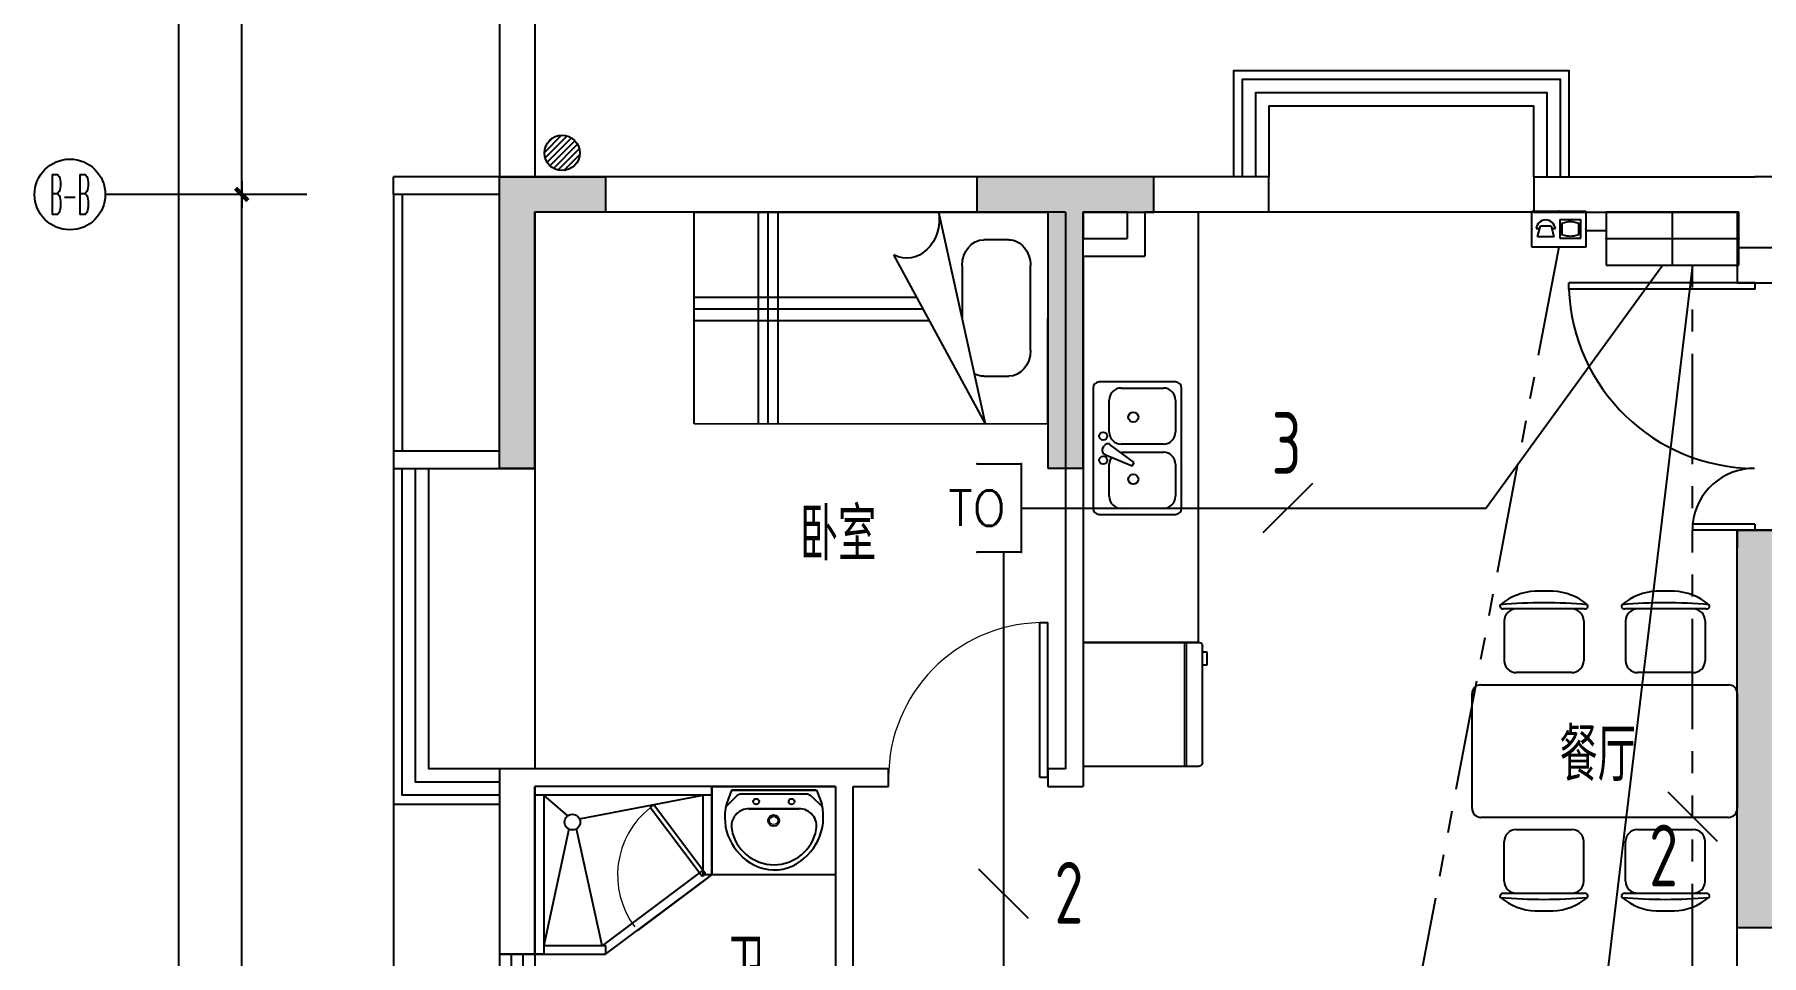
# Model space of a CAD drawing. Extents: x -41969 to 449372, y 65390 to 759577.
# Drawn here: x 276755 to 286521, y 708285 to 713498 of the extents above; entities that cross this region are included whole.
import ezdxf
from ezdxf.enums import TextEntityAlignment as Align

# ---------------------------------------------------------------- set-up
doc = ezdxf.new("R2010")
doc.units = 0
doc.header["$LTSCALE"] = 1000
doc.header["$MEASUREMENT"] = 0
for name, pattern in [('DASHDOT', [1, 0.5, -0.25, 0, -0.25]), ('PHANTOM2', [1.25, 0.625, -0.125, 0.125, -0.125, 0.125, -0.125]), ('PHANTOM3', [1.5, 0.625, -0.125, 0.125, -0.125, 0.125, -0.125, 0.125, -0.125])]:
    doc.linetypes.add(name, pattern=pattern)
for name, color, linetype in [('DIM-照明', 3, 'Continuous'), ('EQUIP-箱柜', 241, 'Continuous'), ('EQUIP-通讯', 241, 'Continuous'), ('IN-door', 2, 'Continuous'), ('jg新结构柱', 9, 'Continuous'), ('jz', 7, 'Continuous'), ('TEL_TEXT', 7, 'Continuous'), ('WALL', 7, 'Continuous'), ('WINDOW', 2, 'Continuous'), ('WIRE-照明', 120, 'Continuous'), ('室外建筑', 8, 'Continuous'), ('标注', 1, 'Continuous'), ('装修家具', 8, 'Continuous')]:
    doc.layers.add(name, color=color, linetype=linetype)
doc.styles.add('_TCH_AXIS', font='COMPLEX', dxfattribs={"bigfont": 'GBCBIG'})
doc.styles.add('_TCH_LABEL', font='COMPLEX', dxfattribs={"bigfont": 'GBCBIG'})
doc.styles.add('_TEL_DIM', font='SIMPLEX', dxfattribs={"width": 0.8, "height": 3.5, "bigfont": 'HZTXT'})
doc.styles.add('DIM_FONT', font='SIMPLEX', dxfattribs={"width": 0.7, "bigfont": 'GBCBIG'})
doc.styles.get("Standard").update_dxf_attribs({"font": 'gbenor.shx', "bigfont": 'gbcbig.shx'})
doc.linetypes.add('TV', pattern='A,2.8,-0.1,["TV",_TEL_DIM,S=0.07,R=0,X=0,Y=-0.1],-0.52', length=3.42)
doc.dimstyles.new('DIMN', dxfattribs={"dimtxt": 300, "dimasz": 1, "dimexe": 250, "dimexo": 0, "dimgap": 150, "dimtad": 1, "dimdec": 0, "dimzin": 0, "dimdsep": 46, "dimtxsty": 'DIM_FONT', "dimblk": '_DIMX', "dimcen": 0.09, "dimclrd": 1, "dimclrt": 7, "dimadec": 0, "dimazin": 0, "dimtfac": 1, "dimtdec": 0, "dimtix": 1, "dimtmove": 2, "dimatfit": 3, "dimldrblk": '_DIMX', "dimfxl": 0, "dimtolj": 1, "dimtzin": 0, "dimarcsym": 0})

# ---------------------------------------------------------------- blocks, each defined once
blk = doc.blocks.new('A$C65FF3140')
at = {"color": 8, "linetype": 'Continuous'}
for p, q in [((-16000.3, -1398.4), (-16000, -199.7)), ((-16000, -199.7), (-14000, -200.4)), ((-15636.2, -1398.5), (-15635.9, -199.8)), ((-15580.6, -1398.5), (-15580.4, -199.9)), ((-15525.1, -1398.5), (-15524.8, -199.9)), ((-14351.8, -1398.9), (-14616.4, -200.2)), ((-14000, -200.4), (-14000.3, -1399.1)), ((-14219.6, -356.3), (-14361.9, -356.3)), ((-14351.8, -1398.9), (-14869.8, -442.2)), ((-14484.2, -502.7), (-14484.2, -798.7)), ((-14097.5, -982), (-14097.4, -502.9)), ((-16000.1, -680.3), (-14740.6, -680.8)), ((-16000.1, -746.9), (-14704.6, -747.4)), ((-16000.1, -813.5), (-14668.5, -814)), ((-14362.1, -1128.4), (-14219.8, -1128.5)), ((-14000.3, -1399.1), (-16000.3, -1398.4))]:
    blk.add_line(p, q, dxfattribs=at)
at = {"color": 8}
for p, q in [((-13146.7, -2635.3), (-13146.7, -200)), ((-11143.8, -2346), (-11243, -2346)), ((-10457, -2346), (-10556.2, -2346)), ((-10963.4, -2446), (-11423.4, -2446)), ((-11418.4, -2513.5), (-11418.4, -2738.5)), ((-10968.4, -2513.5), (-10968.4, -2738.5)), ((-10276.6, -2446), (-10736.6, -2446)), ((-10731.6, -2513.5), (-10731.6, -2738.5)), ((-10281.6, -2513.5), (-10281.6, -2738.5)), ((-13800, -2635.3), (-13146.7, -2635.3)), ((-13800, -2635.3), (-13800, -3335.3)), ((-13143.7, -2635.3), (-13800, -2635.3)), ((-13225, -3335.3), (-13225, -2635.3)), ((-13125, -3312.7), (-13125, -2657.9)), ((-13125, -2688.8), (-13100, -2688.8)), ((-13100, -2688.8), (-13100, -2764.1)), ((-13100, -2764.1), (-13125, -2764.1)), ((-11035.9, -2806), (-11350.9, -2806)), ((-10349.1, -2806), (-10664.1, -2806)), ((-11600, -3575.2), (-11600, -2925.2)), ((-11550, -2875.2), (-10150, -2875.2)), ((-10100, -2925.2), (-10100, -3575.2)), ((-13800, -3335.3), (-13143.7, -3335.3)), ((-16900, -3450.4), (-16900, -4400.3)), ((-15899.8, -3450.4), (-16900, -3450.4)), ((-16900, -3500.4), (-16900, -3450.4)), ((-15899.8, -3500.4), (-16900, -3500.4)), ((-16713.7, -3616.3), (-16850, -3500.4)), ((-16850, -3500.4), (-16850, -4400.3)), ((-16648.2, -3633.2), (-15949.8, -3500.4)), ((-15950, -3500.4), (-15950, -3950.4)), ((-15900.1, -3450.4), (-15200, -3450.4)), ((-15900.1, -3950.4), (-15900.1, -3450.4)), ((-15900, -3450.4), (-15900, -3950.4)), ((-15899.8, -3500.4), (-15899.8, -3450.4)), ((-15764.4, -3508.4), (-15821.2, -3566.1)), ((-15788.1, -3470.9), (-15817.5, -3549.5)), ((-15788.1, -3470.9), (-15307.3, -3470.9)), ((-15310.2, -3470.9), (-15787, -3470.9)), ((-15368.8, -3493.5), (-15728.7, -3493.5)), ((-15334.5, -3507), (-15276.5, -3561.5)), ((-15307.3, -3470.9), (-15277.9, -3549.5)), ((-15200, -3450.4), (-15200, -3950.4)), ((-16247.5, -3570.3), (-16227.5, -3555.3)), ((-15955, -3960.4), (-16247.5, -3570.3)), ((-15935, -3945.4), (-16227.5, -3555.3)), ((-15688.8, -3576.2), (-15406.9, -3576.2)), ((-15406.9, -3576.2), (-15688.8, -3576.2)), ((-16709, -3691.5), (-16850, -4350.3)), ((-16519.2, -4350.3), (-16665.8, -3690.7)), ((-10150, -3625.2), (-11550, -3625.2)), ((-11350.9, -3694.5), (-11035.9, -3694.5)), ((-10664.1, -3694.5), (-10349.1, -3694.5)), ((-11418.4, -3987), (-11418.4, -3762)), ((-10968.4, -3987), (-10968.4, -3762)), ((-10731.6, -3987), (-10731.6, -3762)), ((-10281.6, -3987), (-10281.6, -3762)), ((-16516.7, -4350.3), (-15950, -3925.4)), ((-16500, -4400.3), (-15900, -3950.4)), ((-15920, -3965.4), (-16320, -4265.3)), ((-15935, -3945.4), (-15955, -3960.4)), ((-15900, -3950.4), (-15950, -3950.4)), ((-15200, -3950.4), (-15900.1, -3950.4)), ((-11423.4, -4054.5), (-10963.4, -4054.5)), ((-10736.6, -4054.5), (-10276.6, -4054.5)), ((-11243, -4154.5), (-11143.8, -4154.5)), ((-10556.2, -4154.5), (-10457, -4154.5)), ((-16850, -4350.3), (-16500, -4350.3)), ((-16500, -4350.3), (-16500, -4400.3)), ((-16900, -4400.3), (-16500, -4400.3)), ((-16850, -4400.3), (-16900, -4400.3))]:
    blk.add_line(p, q, dxfattribs=at)
at = {"color": 8, "linetype": 'ByBlock'}
for p, q in [((-13277.4, -1161.2), (-13708.8, -1161.2)), ((-13742.9, -1195.3), (-13742.9, -1876.5)), ((-13652.1, -1445.1), (-13652.1, -1263.4)), ((-13583.9, -1195.3), (-13345.5, -1195.3)), ((-13277.4, -1263.4), (-13277.4, -1445.1)), ((-13243.3, -1876.5), (-13243.3, -1195.3)), ((-13689.2, -1538.2), (-13680, -1522.3)), ((-13511.8, -1616.9), (-13645.9, -1516.1)), ((-13345.5, -1513.2), (-13583.9, -1513.2)), ((-13583.1, -1558.6), (-13345.5, -1558.6)), ((-13677.5, -1570.8), (-13523.1, -1636.6)), ((-13652.1, -1808.4), (-13652.1, -1626.7)), ((-13523.1, -1636.6), (-13511.8, -1616.9)), ((-13277.4, -1626.7), (-13277.4, -1808.4)), ((-13708.8, -1910.6), (-13277.4, -1910.6)), ((-13345.5, -1876.5), (-13583.9, -1876.5))]:
    blk.add_line(p, q, dxfattribs=at)
at = {"color": 8, "lineweight": 13}
blk.add_line((-13212.5, -3335.3), (-13212.5, -2635.3), dxfattribs=at)
at = {"color": 8, "linetype": 'ByBlock'}
for centre, radius in [((-13515.8, -1359.9), 28.4), ((-13686.1, -1467.8), 22.7), ((-13686.1, -1604), 22.7), ((-13515.8, -1711.9), 28.4)]:
    blk.add_circle(centre, radius, dxfattribs=at)
at = {"color": 8}
for centre, radius in [((-16688.1, -3652.4), 44.3), ((-15648.6, -3535.9), 16.3), ((-15550, -3643.4), 31.6), ((-15448.6, -3535.9), 16.3)]:
    blk.add_circle(centre, radius, dxfattribs=at)
at = {"color": 8, "lineweight": 13}
blk.add_circle((-15550, -3643.4), 23, dxfattribs=at)
at = {"color": 8, "linetype": 'ByBlock'}
for centre, radius, start, end in [((-13708.8, -1195.3), 34.1, 90, 180), ((-13277.4, -1195.3), 34.1, 0, 90), ((-13583.9, -1263.4), 68.1, 90, 180), ((-13345.5, -1263.4), 68.1, 0, 90), ((-13583.9, -1445.1), 68.1, 180, 270), ((-13345.5, -1445.1), 68.1, 270, 0), ((-13669.5, -1549.5), 22.7, 150, 249.46232), ((-13660.4, -1533.7), 22.7, 50.53768, 150), ((-13345.5, -1626.7), 68.1, 0, 90), ((-13583.9, -1626.7), 68.1, 146.60703, 180), ((-13583.9, -1808.4), 68.1, 180, 270), ((-13345.5, -1808.4), 68.1, 270, 0), ((-13708.8, -1876.5), 34.1, 180, 270), ((-13277.4, -1876.5), 34.1, 270, 0)]:
    blk.add_arc(centre, radius, start, end, dxfattribs=at)
at = {"color": 8}
for centre, radius, start, end in [((-11432.6, -2429.8), 10, 130.72654, 202.66999), ((-11423.4, -2426), 20, 202.66999, 270), ((-11233.3, -2661.4), 315.6, 91.76514, 130.72654), ((-11193.4, -5123.8), 2712.7, 84.8023, 95.1977), ((-11153.6, -2661.4), 315.6, 49.27346, 88.23486), ((-10963.4, -2426), 20, 270, 337.33001), ((-10954.2, -2429.8), 10, 337.33001, 49.27346), ((-10745.8, -2429.8), 10, 130.72654, 202.66999), ((-10736.6, -2426), 20, 202.66999, 270), ((-10546.4, -2661.4), 315.6, 91.76514, 130.72654), ((-10506.6, -5123.8), 2712.7, 84.8023, 95.1977), ((-10466.7, -2661.4), 315.6, 49.27346, 88.23486), ((-10276.6, -2426), 20, 270, 337.33001), ((-10267.4, -2429.8), 10, 337.33001, 49.27346), ((-11350.9, -2513.5), 67.5, 90, 180), ((-11035.9, -2513.5), 67.5, 0, 90), ((-10664.1, -2513.5), 67.5, 90, 180), ((-10349.1, -2513.5), 67.5, 0, 90), ((-11350.9, -2738.5), 67.5, 180, 270), ((-11035.9, -2738.5), 67.5, 270, 0), ((-10664.1, -2738.5), 67.5, 180, 270), ((-10349.1, -2738.5), 67.5, 270, 0), ((-11550, -2925.2), 50, 90, 180), ((-10150, -2925.2), 50, 0, 90), ((-15728.7, -3543.5), 50, 90, 135.43928), ((-15368.8, -3543.5), 50, 46.81904, 90), ((-15519.3, -3622.9), 307.1, 166.17513, 242.93609), ((-15688.8, -3676.2), 100, 90, 190.56023), ((-15576.1, -3622.9), 307.1, 295.27037, 13.82487), ((-15406.9, -3676.2), 100, 349.43977, 90), ((-11550, -3575.2), 50, 180, 270), ((-10150, -3575.2), 50, 270, 0), ((-15547.9, -3649.9), 243.4, 190.56023, 349.43977), ((-11350.9, -3762), 67.5, 90, 180), ((-11035.9, -3762), 67.5, 0, 90), ((-10664.1, -3762), 67.5, 90, 180), ((-10349.1, -3762), 67.5, 0, 90), ((-15547.5, -3672.4), 250.2, 243.53718, 294.19289), ((-11350.9, -3987), 67.5, 180, 270), ((-11035.9, -3987), 67.5, 270, 0), ((-10664.1, -3987), 67.5, 180, 270), ((-10349.1, -3987), 67.5, 270, 0), ((-11432.6, -4070.6), 10, 157.33001, 229.27346), ((-11423.4, -4074.5), 20, 90, 157.33001), ((-11233.3, -3839), 315.6, 229.27346, 268.23486), ((-11193.4, -1376.6), 2712.7, 264.8023, 275.1977), ((-11153.6, -3839), 315.6, 271.76514, 310.72654), ((-10963.4, -4074.5), 20, 22.66999, 90), ((-10954.2, -4070.6), 10, 310.72654, 22.66999), ((-10745.8, -4070.6), 10, 157.33001, 229.27346), ((-10736.6, -4074.5), 20, 90, 157.33001), ((-10506.6, -1376.6), 2712.7, 264.8023, 275.1977), ((-10546.4, -3839), 315.6, 229.27346, 268.23486), ((-10466.7, -3839), 315.6, 271.76514, 310.72654), ((-10276.6, -4074.5), 20, 22.66999, 90), ((-10267.4, -4070.6), 10, 310.72654, 22.66999)]:
    blk.add_arc(centre, radius, start, end, dxfattribs=at)
at = {"color": 8, "lineweight": 13}
blk.add_arc((-15945, -3952.9), 487.5, 128.33823, 216.86895, dxfattribs=at)
at = {"color": 8, "linetype": 'Continuous', "extrusion": (0, 0, -1)}
for centre, major_axis, start_param, end_param in [((-14797.3, -239.7), (0, 220.4), 1.390669, 3.546896), ((-14362, -502.8), (0, 146.5), -1.570508, 0.000288), ((-14219.6, -502.8), (0, 146.5), 0.000288, 1.571085), ((-14219.7, -982), (0, 146.5), 1.571085, 3.141881), ((-14362.1, -981.9), (0, 146.5), 3.141881, 3.585936)]:
    blk.add_ellipse(centre, major_axis=major_axis, ratio=0.834261, start_param=start_param, end_param=end_param, dxfattribs=at)
at = {"color": 8, "extrusion": (0, 0, -1)}
for centre, start_param, end_param in [((-13143.7, -2657.9), 0, 1.570796), ((-13143.7, -3312.7), 1.570796, 3.141593)]:
    blk.add_ellipse(centre, major_axis=(0, 22.6), ratio=0.830219, start_param=start_param, end_param=end_param, dxfattribs=at)
at = {"color": 8, "ltscale": 1e-06, "style": 'DIM_FONT', "text_generation_flag": 4, "width": 0.8, "flags": 9}
for tag, p, rotation in [('YSIZE', (7913.6, 18100), 270), ('XSIZE', (7913.6, 18100), 270), ('YSIZE', (5350, 12479.8), 270.00007), ('XSIZE', (5350, 12479.8), 270.00007), ('YSIZE', (7913.6, 10300), 270), ('XSIZE', (7913.6, 10300), 270), ('YSIZE', (5350, 4679.8), 270.00007), ('XSIZE', (5350, 4679.8), 270.00007), ('YSIZE', (-4020.2, -3750), 180.00007), ('XSIZE', (-4020.2, -3750), 180.00007), ('YSIZE', (3779.8, -3750), 180.00007), ('XSIZE', (3779.8, -3750), 180.00007), ('YSIZE', (12500, -4413.7), 270.00007), ('XSIZE', (12500, -4413.7), 270.00007), ('XSIZE', (12451, -6050.4), 180), ('YSIZE', (12451, -6050.4), 180), ('YSIZE', (10569.5, -6235.4), 180), ('XSIZE', (10569.5, -6235.4), 180), ('XSIZE', (-6200, -6313.6), 180), ('YSIZE', (-6200, -6313.6), 180), ('XSIZE', (1600, -6313.6), 180), ('YSIZE', (1600, -6313.6), 180)]:
    blk.add_attdef(tag, p, '', height=0.5, rotation=rotation, dxfattribs=at)
at = {"color": 8, "style": 'DIM_FONT', "oblique": 0, "width": 0.8, "flags": 9}
for tag, p, rotation in [('YSIZE', (5516.7, 17078.2), 360), ('XSIZE', (5516.7, 17078.2), 360), ('YSIZE', (5516.7, 9278.2), 360), ('XSIZE', (5516.7, 9278.2), 360), ('YSIZE', (-7221.8, -3916.7), 270), ('XSIZE', (-7221.8, -3916.7), 270), ('YSIZE', (578.2, -3916.7), 270), ('XSIZE', (578.2, -3916.7), 270)]:
    blk.add_attdef(tag, p, '', height=0.413, rotation=rotation, dxfattribs=at)
at = {"color": 8, "ltscale": 1e-06, "style": 'DIM_FONT', "width": 0.8, "flags": 9}
for tag, p, rotation in [('YSIZE', (5350, 16101), 89.99993), ('XSIZE', (5350, 16101), 89.99993), ('XSIZE', (7913.6, 10500), 90), ('YSIZE', (7913.6, 10500), 90), ('YSIZE', (7913.6, 2700.1), 90), ('XSIZE', (7913.6, 2700.1), 90), ('YSIZE', (-16900, -4413.7), 269.99993), ('XSIZE', (-16900, -4413.7), 269.99993)]:
    blk.add_attdef(tag, p, '', height=0.5, rotation=rotation, dxfattribs=at)
at = {"color": 8, "style": 'DIM_FONT', "text_generation_flag": 4, "width": 0.8, "flags": 9}
for tag, p, rotation in [('YSIZE', (5516.7, 11521.8), 0), ('XSIZE', (5516.7, 11521.8), 0), ('YSIZE', (5516.7, 3721.8), 0), ('XSIZE', (5516.7, 3721.8), 0), ('YSIZE', (9342.9, -1535.9), 180), ('XSIZE', (9342.9, -1535.9), 180), ('YSIZE', (-4978.2, -3916.7), 270), ('XSIZE', (-4978.2, -3916.7), 270), ('YSIZE', (2821.8, -3916.7), 270), ('XSIZE', (2821.8, -3916.7), 270)]:
    blk.add_attdef(tag, p, '', height=0.413, rotation=rotation, dxfattribs=at)
at = {"color": 8, "ltscale": 1e-06, "style": 'DIM_FONT', "oblique": 0, "width": 0.8, "flags": 9}
for tag, p, rotation in [('YSIZE', (5350, 8320.2), 89.99993), ('XSIZE', (5350, 8320.2), 89.99993), ('YSIZE', (-8179.8, -3750), 359.99993), ('XSIZE', (-8179.8, -3750), 359.99993), ('YSIZE', (-379.8, -3750), 359.99993), ('XSIZE', (-379.8, -3750), 359.99993)]:
    blk.add_attdef(tag, p, '', height=0.5, rotation=rotation, dxfattribs=at)
at = {"color": 8, "text_generation_flag": 4, "flags": 9}
for tag, p, height, width in [('YSIZE', (-14000.3, -1399.1), 0.666, 0.834261), ('XSIZE', (-14000.3, -1399.1), 0.666, 0.834261), ('YSIZE', (-10846.1, -3267.1), 0.5, 0.8), ('XSIZE', (-10846.1, -3267.1), 0.5, 0.8)]:
    blk.add_attdef(tag, p, '', height=height, rotation=180, dxfattribs=dict(at, width=width))
at = {"color": 8, "flags": 9}
for tag, p, height, width in [('YSIZE', (9600.3, -1399.1), 0.666, 0.834261), ('XSIZE', (9600.3, -1399.1), 0.666, 0.834261), ('YSIZE', (6446.1, -3267.1), 0.5, 0.8), ('XSIZE', (6446.1, -3267.1), 0.5, 0.8)]:
    blk.add_attdef(tag, p, '', height=height, dxfattribs=dict(at, width=width))
at = {"color": 8, "style": 'DIM_FONT', "width": 0.8, "flags": 9}
for tag in ['YSIZE', 'XSIZE']:
    blk.add_attdef(tag, (-13742.9, -1535.9), '', height=0.413, dxfattribs=at)
at = {"color": 8, "flags": 9}
for tag, p in [('YSIZE', (5880.4, -5584.1)), ('XSIZE', (5880.4, -5584.1)), ('YSIZE', (5880.4, -5584.1)), ('XSIZE', (5880.4, -5584.1)), ('YSIZE', (9400, -8940.7)), ('XSIZE', (9400, -8940.7))]:
    blk.add_attdef(tag, p, '', height=0.5, dxfattribs=at)
at = {"color": 8, "ltscale": 1e-06, "style": 'DIM_FONT', "width": 0.8, "flags": 9}
for tag, p in [('YSIZE', (-16900, -6050.4)), ('XSIZE', (-16900, -6050.4)), ('YSIZE', (-14969.5, -6235.4)), ('XSIZE', (-14969.5, -6235.4)), ('YSIZE', (-6000, -6313.6)), ('XSIZE', (-6000, -6313.6)), ('YSIZE', (1800, -6313.6)), ('XSIZE', (1800, -6313.6))]:
    blk.add_attdef(tag, p, '', height=0.5, dxfattribs=at)
at = {"color": 8, "text_generation_flag": 4, "flags": 9}
for tag, p in [('YSIZE', (-10280.4, -6139.1)), ('XSIZE', (-10280.4, -6139.1)), ('YSIZE', (-13800, -9000.4)), ('XSIZE', (-13800, -9000.4))]:
    blk.add_attdef(tag, p, '', height=0.5, rotation=180, dxfattribs=at)
blk = doc.blocks.new('sdarw52y5fghg')
at = {"layer": 'jg新结构柱'}
h = blk.add_hatch(color=256, dxfattribs=at)
h.dxf.hatch_style = 1
h.paths.add_polyline_path([(16257.6, -2243070.7), (16257.6, -2242470.7), (16507.6, -2242470.7), (16507.6, -2242820.7), (17907.6, -2242820.7), (17907.6, -2243070.7)])
h.paths.add_polyline_path([(24257.6, -2243070.7), (23728.4, -2243070.7), (23728.4, -2242870.7), (24057.6, -2242870.7), (24057.6, -2240670.7), (24257.6, -2240670.7)])
h.paths.add_polyline_path([(14257.6, -2235370.7), (16457.6, -2235370.7), (16457.6, -2235570.7), (14457.6, -2235570.7), (14457.6, -2237020.7), (14257.6, -2237020.7)])
h.paths.add_polyline_path([(26057.6, -2240370.7), (26057.6, -2239770.7), (26257.6, -2239770.7), (26257.6, -2240170.7), (28157.6, -2240170.7), (28157.6, -2240370.7)])
h.paths.add_polyline_path([(33757.6, -2240370.7), (33757.6, -2239770.7), (33557.6, -2239770.7), (33557.6, -2240170.7), (32107.6, -2240170.7), (32107.6, -2240370.7)])
h.paths.add_polyline_path([(33757.6, -2224570.7), (33757.6, -2225170.7), (33557.6, -2225170.7), (33557.6, -2224770.7), (32107.6, -2224770.7), (32107.6, -2224570.7)])
h.paths.add_polyline_path([(26057.6, -2224570.7), (26057.6, -2225170.7), (26257.6, -2225170.7), (26257.6, -2224770.7), (27707.6, -2224770.7), (27707.6, -2224570.7)])
h.paths.add_polyline_path([(27707.6, -2232370.7), (27707.6, -2232570.7), (26357.6, -2232570.7), (26357.6, -2233170.7), (26057.6, -2233170.7), (26057.6, -2231770.7), (26357.6, -2231770.7), (26357.6, -2232370.7)])
h.paths.add_polyline_path([(32107.6, -2232370.7), (32107.6, -2232570.7), (33457.6, -2232570.7), (33457.6, -2233170.7), (33757.6, -2233170.7), (33757.6, -2231770.7), (33457.6, -2231770.7), (33457.6, -2232370.7)])
h.paths.add_polyline_path([(35157.6, -2242871.1), (34557.6, -2242871.1), (34557.6, -2243071.1), (34957.6, -2243071.1), (34957.6, -2244521.1), (35157.6, -2244521.1)])
h.paths.add_polyline_path([(32057.6, -2244520.7), (31857.6, -2244520.7), (31857.6, -2243070.7), (31457.6, -2243070.7), (31457.6, -2242870.7), (32457.6, -2242870.7), (32457.6, -2243070.7), (32057.6, -2243070.7)])
h.paths.add_polyline_path([(34957.6, -2251870.7), (35157.6, -2251870.7), (35157.6, -2251670.7), (35157.6, -2250220.7), (34957.6, -2250220.7)])
h.paths.add_polyline_path([(14457.6, -2243070.3), (13857.6, -2243070.3), (13857.6, -2242870.3), (14257.6, -2242870.3), (14257.6, -2241420.3), (14457.6, -2241420.3)])
h.paths.add_polyline_path([(5357.6, -2242870.7), (5957.6, -2242870.7), (5957.6, -2243070.7), (5557.6, -2243070.7), (5557.6, -2244520.7), (5357.6, -2244520.7)])
h.paths.add_polyline_path([(8457.6, -2244520.3), (8657.6, -2244520.3), (8657.6, -2243070.3), (9057.6, -2243070.3), (9057.6, -2242870.3), (8057.6, -2242870.3), (8057.6, -2243070.3), (8457.6, -2243070.3)])
h.paths.add_polyline_path([(28157.6, -2244870.7), (27957.6, -2244870.7), (27957.6, -2245070.7), (27957.6, -2247120.7), (28157.6, -2247120.7)])
h.paths.add_polyline_path([(12357.6, -2244870.7), (12557.6, -2244870.7), (12557.6, -2245070.7), (12557.6, -2247120.7), (12357.6, -2247120.7)])
h.paths.add_polyline_path([(20157.6, -2246770.3), (20357.6, -2246770.3), (20357.6, -2245170.3), (20757.6, -2245170.3), (20757.6, -2244870.3), (19757.6, -2244870.3), (19757.6, -2245170.3), (20157.6, -2245170.3)])
h.paths.add_polyline_path([(5557.6, -2251870.7), (5357.6, -2251870.7), (5357.6, -2251670.7), (5357.6, -2250220.7), (5557.6, -2250220.7)])
h.paths.add_polyline_path([(32057.6, -2250920.7), (31857.6, -2250920.7), (31857.6, -2252370.7), (31457.6, -2252370.7), (31457.6, -2252570.7), (32457.6, -2252570.7), (32457.6, -2252370.7), (32057.6, -2252370.7)])
h.paths.add_polyline_path([(28157.6, -2250920.7), (27957.6, -2250920.7), (27957.6, -2252370.7), (27557.6, -2252370.7), (27557.6, -2252570.7), (28557.6, -2252570.7), (28557.6, -2252370.7), (28157.6, -2252370.7)])
h.paths.add_polyline_path([(20357.6, -2250920.7), (20157.6, -2250920.7), (20157.6, -2252270.7), (19557.6, -2252270.7), (19557.6, -2252570.7), (20957.6, -2252570.7), (20957.6, -2252270.7), (20357.6, -2252270.7)])
h.paths.add_polyline_path([(12557.6, -2250920.7), (12357.6, -2250920.7), (12357.6, -2252370.7), (11957.6, -2252370.7), (11957.6, -2252570.7), (12957.6, -2252570.7), (12957.6, -2252370.7), (12557.6, -2252370.7)])
h.paths.add_polyline_path([(8657.6, -2250920.7), (8457.6, -2250920.7), (8457.6, -2252370.7), (8057.6, -2252370.7), (8057.6, -2252570.7), (9057.6, -2252570.7), (9057.6, -2252370.7), (8657.6, -2252370.7)])
h.paths.add_polyline_path([(23657.6, -2235570.7), (24057.6, -2235570.7), (24057.6, -2236770.7), (24257.6, -2236770.7), (24257.6, -2235370.7), (23657.6, -2235370.7)])
h.paths.add_polyline_path([(22657.6, -2235570.7), (22657.6, -2235370.7), (21957.6, -2235370.7), (21957.6, -2235570.7)])
for points in [[(5357.6, -2242870.7), (5957.6, -2242870.7), (5957.6, -2243070.7), (5557.6, -2243070.7), (5557.6, -2244520.7), (5357.6, -2244520.7)], [(8457.6, -2244520.3), (8657.6, -2244520.3), (8657.6, -2243070.3), (9057.6, -2243070.3), (9057.6, -2242870.3), (8057.6, -2242870.3), (8057.6, -2243070.3), (8457.6, -2243070.3)], [(12357.6, -2244870.7), (12557.6, -2244870.7), (12557.6, -2245070.7), (12557.6, -2245070.7), (12557.6, -2247120.7), (12357.6, -2247120.7)]]:
    blk.add_lwpolyline(points, close=True, dxfattribs=at)
blk = doc.blocks.new('_DIMX')
blk.add_line((-150, 0), (150, 0))
at = {"const_width": 50}
blk.add_lwpolyline([(-70, -70), (70, 70)], dxfattribs=at)
blk = doc.blocks.new('*D76')
at = {"layer": 'Defpoints', "color": 0}
for p in [(84621, -2158243.9), (84989.2, -2158243.9), (84989.2, -2167743.9)]:
    blk.add_point(p, dxfattribs=at)
at = {"layer": '标注', "color": 0, "lineweight": -2}
for p, q in [((84989.2, -2158243.9), (84496, -2158243.9)), ((84989.2, -2167743.9), (84496, -2167743.9))]:
    blk.add_line(p, q, dxfattribs=at)
at = {"layer": '标注', "color": 1, "lineweight": -2}
blk.add_line((84621, -2167743.4), (84621, -2158244.4), dxfattribs=at)
at = {"layer": '标注', "color": 1, "lineweight": -2, "xscale": 0.5, "yscale": 0.5, "zscale": 0.5}
for p, rotation in [((84621, -2158243.9), 90), ((84621, -2167743.9), 270)]:
    blk.add_blockref('_DIMX', p, dxfattribs=dict(at, rotation=rotation))
at = {"layer": '标注', "color": 7, "insert": (84521, -2162993.9), "char_height": 150, "attachment_point": 5, "rotation": 90, "style": 'DIM_FONT'}
blk.add_mtext('\\A1;9500', dxfattribs=at)
blk = doc.blocks.new('*D77')
at = {"layer": 'Defpoints', "color": 0}
for p in [(84621, -2153543.9), (84989.2, -2153543.9), (84989.2, -2158243.9)]:
    blk.add_point(p, dxfattribs=at)
at = {"layer": '标注', "color": 0, "lineweight": -2}
for p, q in [((84989.2, -2153543.9), (84496, -2153543.9)), ((84989.2, -2158243.9), (84496, -2158243.9))]:
    blk.add_line(p, q, dxfattribs=at)
at = {"layer": '标注', "color": 1, "lineweight": -2}
blk.add_line((84621, -2158243.4), (84621, -2153544.4), dxfattribs=at)
at = {"layer": '标注', "color": 1, "lineweight": -2, "xscale": 0.5, "yscale": 0.5, "zscale": 0.5}
for p, rotation in [((84621, -2153543.9), 90), ((84621, -2158243.9), 270)]:
    blk.add_blockref('_DIMX', p, dxfattribs=dict(at, rotation=rotation))
at = {"layer": '标注', "color": 7, "insert": (84521, -2155893.9), "char_height": 150, "attachment_point": 5, "rotation": 90, "style": 'DIM_FONT'}
blk.add_mtext('\\A1;4700', dxfattribs=at)
blk = doc.blocks.new('*D85')
at = {"layer": 'Defpoints', "color": 0}
for p in [(84264.9, -2132693.9), (84989.2, -2132693.9), (84989.2, -2167843.9)]:
    blk.add_point(p, dxfattribs=at)
at = {"layer": '标注', "color": 0, "lineweight": -2}
for p, q in [((84989.2, -2132693.9), (84139.9, -2132693.9)), ((84989.2, -2167843.9), (84139.9, -2167843.9))]:
    blk.add_line(p, q, dxfattribs=at)
at = {"layer": '标注', "color": 1, "lineweight": -2}
blk.add_line((84264.9, -2167843.4), (84264.9, -2132694.4), dxfattribs=at)
at = {"layer": '标注', "color": 1, "lineweight": -2, "xscale": 0.5, "yscale": 0.5, "zscale": 0.5}
for p, rotation in [((84264.9, -2132693.9), 90), ((84264.9, -2167843.9), 270)]:
    blk.add_blockref('_DIMX', p, dxfattribs=dict(at, rotation=rotation))
at = {"layer": '标注', "color": 7, "insert": (84164.9, -2150268.9), "char_height": 150, "attachment_point": 5, "rotation": 90, "style": 'DIM_FONT'}
blk.add_mtext('\\A1;35150', dxfattribs=at)
blk = doc.blocks.new('$DorLib2D$00000001')
for p, q in [((0.45, 0.975), (0.5, 0.975)), ((0.45, 0), (0.45, 0.975)), ((0.5, 0), (0.5, 0.975)), ((0.5, 0), (0.45, 0))]:
    blk.add_line(p, q)
at = {"lineweight": 13}
blk.add_arc((0.475, 0), 0.975, 91.4693, 180, dxfattribs=at)
blk = doc.blocks.new('$TCHSYS$WIN2D')
for p, q in [((-0.5, 0.5), (0.5, 0.5)), ((-0.5, 0.5), (-0.5, -0.5)), ((0.5, 0.5), (0.5, -0.5)), ((0.5, 0.167), (-0.5, 0.167)), ((0.5, -0.167), (-0.5, -0.167)), ((-0.5, -0.5), (0.5, -0.5))]:
    blk.add_line(p, q)
blk = doc.blocks.new('$DorLib2D$00000225')
at = {"color": 0}
for p, q in [((0.475, -0.0014), (0.475, 0.7521)), ((0.475, 0.7521), (0.5, 0.7521)), ((0.5, -0.0014), (0.5, 0.7521)), ((-0.5, 0), (-0.5, 0.252)), ((-0.475, 0.252), (-0.5, 0.252)), ((-0.475, 0), (-0.475, 0.252)), ((-0.475, 0), (-0.5, 0)), ((0.475, -0.0014), (0.5, -0.0014))]:
    blk.add_line(p, q, dxfattribs=at)
for centre, radius, start, end in [((0.5046, -0.0019), 0.7546, 92.24927, 179.72377), ((-0.5008, 0.0026), 0.2508, 359.78987, 84.09744)]:
    blk.add_arc(centre, radius, start, end, dxfattribs=at)
blk = doc.blocks.new('$equip$00001423')
for p, q in [((0.75, 0.6), (-0.75, 0.6)), ((-0.75, 0.6), (-0.75, 0)), ((0, 0), (0, 0.6)), ((0.75, 0), (0.75, 0.6)), ((-0.75, 0.3), (0.75, 0.3)), ((-0.75, 0), (0.75, 0))]:
    blk.add_line(p, q)
for p in [(0, 0.6), (-0.75, 0.3), (0.75, 0.3), (0, 0)]:
    blk.add_point(p)
at = {"style": '_TCH_LABEL', "flags": 9}
blk.add_attdef('A', (0, 0), '', height=0.00002, dxfattribs=at)
blk = doc.blocks.new('$equip$00001847')
for p, q in [((-0.5, 0.499), (-0.5, 0.999)), ((0.5, 0.999), (0.5, 0.499)), ((0.5, 0.499), (-0.5, 0.499)), ((0, 0.5), (0, 0))]:
    blk.add_line(p, q)
for p in [(-0.5, 0.999), (0.5, 0.999), (-0.5, 0.499), (0.5, 0.499), (0, 0)]:
    blk.add_point(p)
at = {"color": 7, "style": '_TEL_DIM'}
blk.add_attdef('$TEXT$', text='', height=0.4, dxfattribs=at).set_placement((0, 0.999), align=Align.MIDDLE_CENTER)
at = {"color": 7, "style": '_TEL_DIM', "flags": 1}
blk.add_attdef('A', text='', height=0.00002, dxfattribs=at).set_placement((0, 0), align=Align.MIDDLE_CENTER)
blk = doc.blocks.new('$equip$00001887')
at = {"color": 0, "linetype": 'Continuous'}
for p, q in [((-0.75, 0.5), (0.75, 0.5)), ((-0.75, -0.5), (-0.75, 0.5)), ((0.75, 0.5), (0.75, -0.5)), ((-0.631, 0.015), (-0.533, 0.015)), ((-0.59, -0.215), (-0.51, 0.09)), ((-0.51, 0.09), (-0.51, 0.09)), ((-0.51, 0.09), (-0.215, 0.09)), ((-0.215, 0.09), (-0.135, -0.215)), ((-0.193, 0.015), (-0.095, 0.015)), ((0.027, 0.263), (0.027, -0.256)), ((0.027, 0.263), (0.61, 0.263)), ((0.081, 0.166), (0.16, 0.185)), ((0.081, 0.166), (0.081, -0.159)), ((0.16, 0.185), (0.222, 0.199)), ((0.222, 0.199), (0.273, 0.207)), ((0.273, 0.207), (0.319, 0.21)), ((0.319, 0.21), (0.364, 0.207)), ((0.364, 0.207), (0.415, 0.199)), ((0.415, 0.199), (0.477, 0.185)), ((0.477, 0.185), (0.556, 0.166)), ((0.556, -0.159), (0.556, 0.166)), ((0.61, -0.256), (0.61, 0.263)), ((-0.135, -0.215), (-0.59, -0.215)), ((0.027, -0.256), (0.61, -0.256)), ((0.16, -0.179), (0.081, -0.159)), ((0.222, -0.193), (0.16, -0.179)), ((0.273, -0.201), (0.222, -0.193)), ((0.319, -0.204), (0.273, -0.201)), ((0.364, -0.201), (0.319, -0.204)), ((0.415, -0.193), (0.364, -0.201)), ((0.477, -0.179), (0.415, -0.193)), ((0.556, -0.159), (0.477, -0.179)), ((0.75, -0.5), (-0.75, -0.5))]:
    blk.add_line(p, q, dxfattribs=at)
blk.add_arc((-0.363, -0.017), 0.27, 6.9897, 173.0103, dxfattribs=at)
for p in [(0, 0.5), (-0.75, 0), (0.75, 0), (0, -0.5)]:
    blk.add_point(p)
at = {"layer": 'TEL_TEXT', "style": '_TEL_DIM', "flags": 1}
blk.add_attdef('A', text='', height=0.00002, dxfattribs=at).set_placement((0, 0), align=Align.MIDDLE_CENTER)
blk = doc.blocks.new('$TelecSys$00000095')
blk.add_line((0.4, 0.4), (-0.4, -0.4))
at = {"width": 0.8}
blk.add_attdef('N', text='', height=1, dxfattribs=at).set_placement((-0.017, 1.056), align=Align.MIDDLE)
blk = doc.blocks.new('A$C1C350876')
at = {"layer": '标注', "color": 1}
blk.add_line((-14865.3, -1165), (-16005.3, -1165), dxfattribs=at)
blk.add_circle((-16205.3, -1165), 200, dxfattribs=at)
at = {"layer": '标注', "color": 0, "style": '_TCH_AXIS', "width": 0.323077}
blk.add_text('B-B', height=226.27, dxfattribs=at).set_placement((-16318.5, -1278.1), (-16092.2, -1278.1), align=Align.FIT)
at = {"layer": '标注', "color": 1}
for p1, p2, distance, picture, middle in [((-14865.3, -10765), (-14865.3, 24385), 724.2, '*D85', (-15689.5, 6810)), ((-14865.3, -1165), (-14865.3, 3535), 368.2, '*D77', (-15333.4, 1185)), ((-14865.3, -10665), (-14865.3, -1165), 368.2, '*D76', (-15333.4, -5915))]:
    dim = blk.add_aligned_dim(p1=p1, p2=p2, distance=distance, dimstyle='DIMN', override={"dimscale": 0.5, "dimgap": 50}, dxfattribs=at)
    dim.commit()
    dim.dimension.update_dxf_attribs({"geometry": picture, "text_midpoint": middle, "insert": (-99854.4, 2157078.9)})

msp = doc.modelspace()

# ---------------------------------------------------------------- hatches: boundary and pattern name
at = {"layer": 'jz'}
h = msp.add_hatch(dxfattribs=at)
h.set_pattern_fill('ANSI31', color=256, scale=200, angle=360, style=0)
h.set_pattern_definition([(45, (-294559.212, 1882994.493), (-17.67766953, 17.67766953), [])])
edge = h.paths.add_edge_path()
edge.add_arc((279738.1, 712827.4), 100, 0, 360)

# ---------------------------------------------------------------- linework, layer by layer
msp.add_circle((279738.1, 712827.4), 100, dxfattribs=at)
at = {"layer": 'WALL'}
for p, q in [((279484.7, 712692.2), (278784.7, 712692.2)), ((278784.7, 712592.2), (278784.7, 712692.2)), ((282584.7, 712692.2), (279484.7, 712692.2)), ((282634.7, 712692.2), (282584.7, 712692.2)), ((282984.7, 712692.2), (282634.7, 712692.2)), ((283734.7, 712692.2), (282984.7, 712692.2)), ((283734.7, 712492.2), (283734.7, 712692.2)), ((285234.7, 712692.2), (286484.7, 712692.2)), ((285234.7, 712692.2), (285234.7, 712492.2)), ((286584.7, 712692.2), (286484.7, 712692.2)), ((279384.7, 712592.2), (278784.7, 712592.2)), ((279384.7, 711142.2), (279384.7, 712592.2)), ((279584.7, 711142.2), (279584.7, 712492.2)), ((282584.7, 712492.2), (279584.7, 712492.2)), ((279584.7, 711042.2), (279584.7, 712492.2)), ((282584.7, 712492.2), (282584.7, 712292.2)), ((282584.7, 712492.2), (282584.7, 712492.2)), ((282934.7, 712492.2), (282684.7, 712492.2)), ((282684.7, 712492.2), (282684.7, 712342.2)), ((282684.7, 712492.2), (282684.7, 712342.2)), ((282934.7, 712492.2), (282684.7, 712492.2)), ((282934.7, 712492.2), (282934.7, 712342.2)), ((283734.7, 712492.2), (283034.7, 712492.2)), ((283034.7, 712492.2), (283034.7, 712242.2)), ((285234.7, 712492.2), (286384.7, 712492.2)), ((286384.7, 712492.2), (286384.7, 712092.2)), ((282584.7, 712292.2), (282584.7, 709341.8)), ((282684.7, 712342.2), (282934.7, 712342.2)), ((282684.7, 712242.2), (283034.7, 712242.2)), ((282684.7, 712242.2), (282684.7, 709241.8)), ((286384.7, 712092.2), (286584.7, 712092.2)), ((278784.7, 711142.2), (279384.7, 711142.2)), ((278784.7, 711142.2), (278784.7, 711042.2)), ((278784.7, 711042.2), (279584.7, 711042.2)), ((286584.7, 710692.2), (286384.7, 710692.2)), ((286384.7, 710692.2), (286384.7, 710592.2)), ((286384.7, 703192.2), (286384.7, 710592.2)), ((279384.7, 709341.8), (279384.7, 708291.8)), ((281334.7, 709341.8), (279384.7, 709341.8)), ((281584.7, 709341.8), (281334.7, 709341.8)), ((281584.7, 709241.8), (281584.7, 709341.8)), ((282534.7, 709341.8), (282484.7, 709341.8)), ((282584.7, 709341.8), (282484.7, 709341.8)), ((282484.7, 709341.8), (282484.7, 709241.8)), ((279584.7, 708291.8), (279584.7, 709241.8)), ((281284.7, 709241.8), (279584.7, 709241.8)), ((281284.7, 709241.8), (281284.7, 708191.8)), ((281384.7, 708191.8), (281384.7, 709241.8)), ((281384.7, 709241.8), (281584.7, 709241.8)), ((282484.7, 709241.8), (282684.7, 709241.8)), ((279384.7, 708291.8), (279584.7, 708291.8))]:
    msp.add_line(p, q, dxfattribs=at)
at = {"layer": 'WINDOW'}
for p, q in [((285234.7, 712492.2), (283734.7, 712492.2)), ((278784.7, 711042.2), (278784.7, 709141.8)), ((279584.7, 711042.2), (279584.7, 709341.8)), ((278784.7, 709141.8), (279384.7, 709141.8))]:
    msp.add_line(p, q, dxfattribs=at)
for points in [[(285434.7, 712692.2), (285434.7, 713292.2), (283534.7, 713292.2), (283534.7, 712692.2)], [(285384.7, 712692.2), (285384.7, 713242.2), (283584.7, 713242.2), (283584.7, 712692.2)], [(285309.7, 712692.2), (285309.7, 713167.2), (283659.7, 713167.2), (283659.7, 712692.2)], [(285234.7, 712692.2), (285234.7, 713092.2), (283734.7, 713092.2), (283734.7, 712692.2)], [(278784.7, 712592.2), (278784.7, 711142.2)], [(278834.7, 712592.2), (278834.7, 711142.2)], [(279584.7, 711142.2), (279584.7, 709341.8)], [(279384.7, 709191.8), (278834.7, 709191.8), (278834.7, 711042.2)], [(279384.7, 709266.8), (278909.7, 709266.8), (278909.7, 711042.2)], [(279384.7, 709341.8), (278984.7, 709341.8), (278984.7, 711042.2)]]:
    msp.add_lwpolyline(points, dxfattribs=at)
at = {"layer": 'WIRE-照明', "linetype": 'DASHDOT', "ltscale": 0.3}
msp.add_line((285528.1, 712388.2), (285643.1, 712388.2), dxfattribs=at)
at = {"layer": 'WIRE-照明', "linetype": 'PHANTOM2'}
msp.add_line((285375.1, 712294.5), (283732.6, 703624.6), dxfattribs=at)
at = {"layer": 'WIRE-照明', "linetype": 'Continuous'}
for p, q in [((286384.7, 712292.2), (287587.8, 712292.2)), ((285964, 712192.2), (284964.1, 710817)), ((282584.7, 710817), (284964.1, 710817)), ((282235.2, 710572.6), (282235.2, 705113))]:
    msp.add_line(p, q, dxfattribs=at)
at = {"layer": 'WIRE-照明', "linetype": 'TV', "ltscale": 0.5}
msp.add_line((286131.1, 712192.2), (285261.5, 704951.1), dxfattribs=at)
at = {"layer": 'WIRE-照明', "linetype": 'PHANTOM3'}
msp.add_line((286131.1, 706566.2), (286131.1, 712192.2), dxfattribs=at)
at = {"layer": '室外建筑'}
for points in [[(279584.7, 719792.2), (279584.7, 719992.2), (279584.7, 719992.2), (279584.7, 719992.2), (279584.7, 712692.2)], [(279384.7, 719792.4), (279384.7, 719792.4), (279384.7, 715492.2), (279384.7, 715492.2), (279384.7, 712692.2)], [(279584.7, 719792.2), (279584.7, 712692.2)], [(278784.7, 709141.8), (278784.7, 707291.4), (279384.7, 707291.4)]]:
    msp.add_lwpolyline(points, dxfattribs=at)

# ---------------------------------------------------------------- block references
at = {"layer": 'DIM-照明'}
ref = msp.add_blockref('$TelecSys$00000095', (283841.5, 710817), dxfattribs=dict(at, xscale=350, yscale=350, zscale=350))
ref.add_attrib('N', '3', dxfattribs={"layer": '0', "color": 7, "height": 350, "width": 0.8}).set_placement((283835.4, 711186.4), align=Align.MIDDLE)
ref = msp.add_blockref('$TelecSys$00000095', (286131.1, 709071.3), dxfattribs=dict(at, xscale=350, yscale=350, zscale=350, rotation=90))
ref.add_attrib('N', '2', dxfattribs={"layer": '0', "color": 7, "height": 350, "width": 0.8}).set_placement((285967.7, 708850.9), align=Align.MIDDLE)
ref = msp.add_blockref('$TelecSys$00000095', (282235.2, 708633.9), dxfattribs=dict(at, xscale=350, yscale=350, zscale=350, rotation=270))
ref.add_attrib('N', '2', dxfattribs={"layer": '0', "color": 7, "height": 350, "width": 0.8}).set_placement((282604.7, 708640), align=Align.MIDDLE)
at = {"layer": 'EQUIP-箱柜', "xscale": 500, "yscale": 500, "zscale": 500}
msp.add_blockref('$equip$00001423', (286018.1, 712192.2), dxfattribs=at)
at = {"layer": 'EQUIP-通讯', "xscale": 204.1200000001118, "yscale": 204.1200000001118, "zscale": 204.1199999999893}
msp.add_blockref('$equip$00001887', (285375.1, 712396.5), dxfattribs=at)
at = {"layer": 'EQUIP-通讯'}
ref = msp.add_blockref('$equip$00001847', (282584.7, 710817), dxfattribs=dict(at, xscale=500, yscale=500, zscale=500, rotation=90.00000014882336))
ref.add_attrib('$TEXT$', 'TO', dxfattribs={"layer": '0', "color": 7, "height": 200, "style": '_TEL_DIM'}).set_placement((282085.2, 710817), align=Align.MIDDLE_CENTER)
at = {"layer": 'IN-door'}
for name, p, xscale, yscale, zscale, rotation in [('$DorLib2D$00000225', (286484.7, 711392.2), 1400, 1400, 200, 89.99999969130747), ('$DorLib2D$00000001', (282034.7, 709291.8), 900, 900, 100.00000058554, 4.146434718792028e-07)]:
    msp.add_blockref(name, p, dxfattribs=dict(at, xscale=xscale, yscale=yscale, zscale=zscale, rotation=rotation))
at = {"layer": 'jg新结构柱'}
msp.add_blockref('sdarw52y5fghg', (274027.1, 2955562.9), dxfattribs=at)
at = {"layer": 'WINDOW', "xscale": -600, "yscale": -200.000000026077, "zscale": -600, "rotation": 90.00000002546315}
msp.add_blockref('$TCHSYS$WIN2D', (279484.7, 707991.8), dxfattribs=at)
at = {"layer": '标注'}
msp.add_blockref('A$C1C350876', (293160.1, 713757.2), dxfattribs=at)
at = {"layer": '装修家具'}
msp.add_blockref('A$C65FF3140', (296484.7, 712692.2), dxfattribs=at)

# ---------------------------------------------------------------- texts
at = {"color": 9}
for s, p in [('卧室', (281083.2, 710519.4)), ('餐厅', (285379, 709271.8)), ('卫', (280670.2, 708086.4))]:
    msp.add_text(s, height=300, dxfattribs=at).set_placement(p)

doc.saveas('drawing.dxf')
